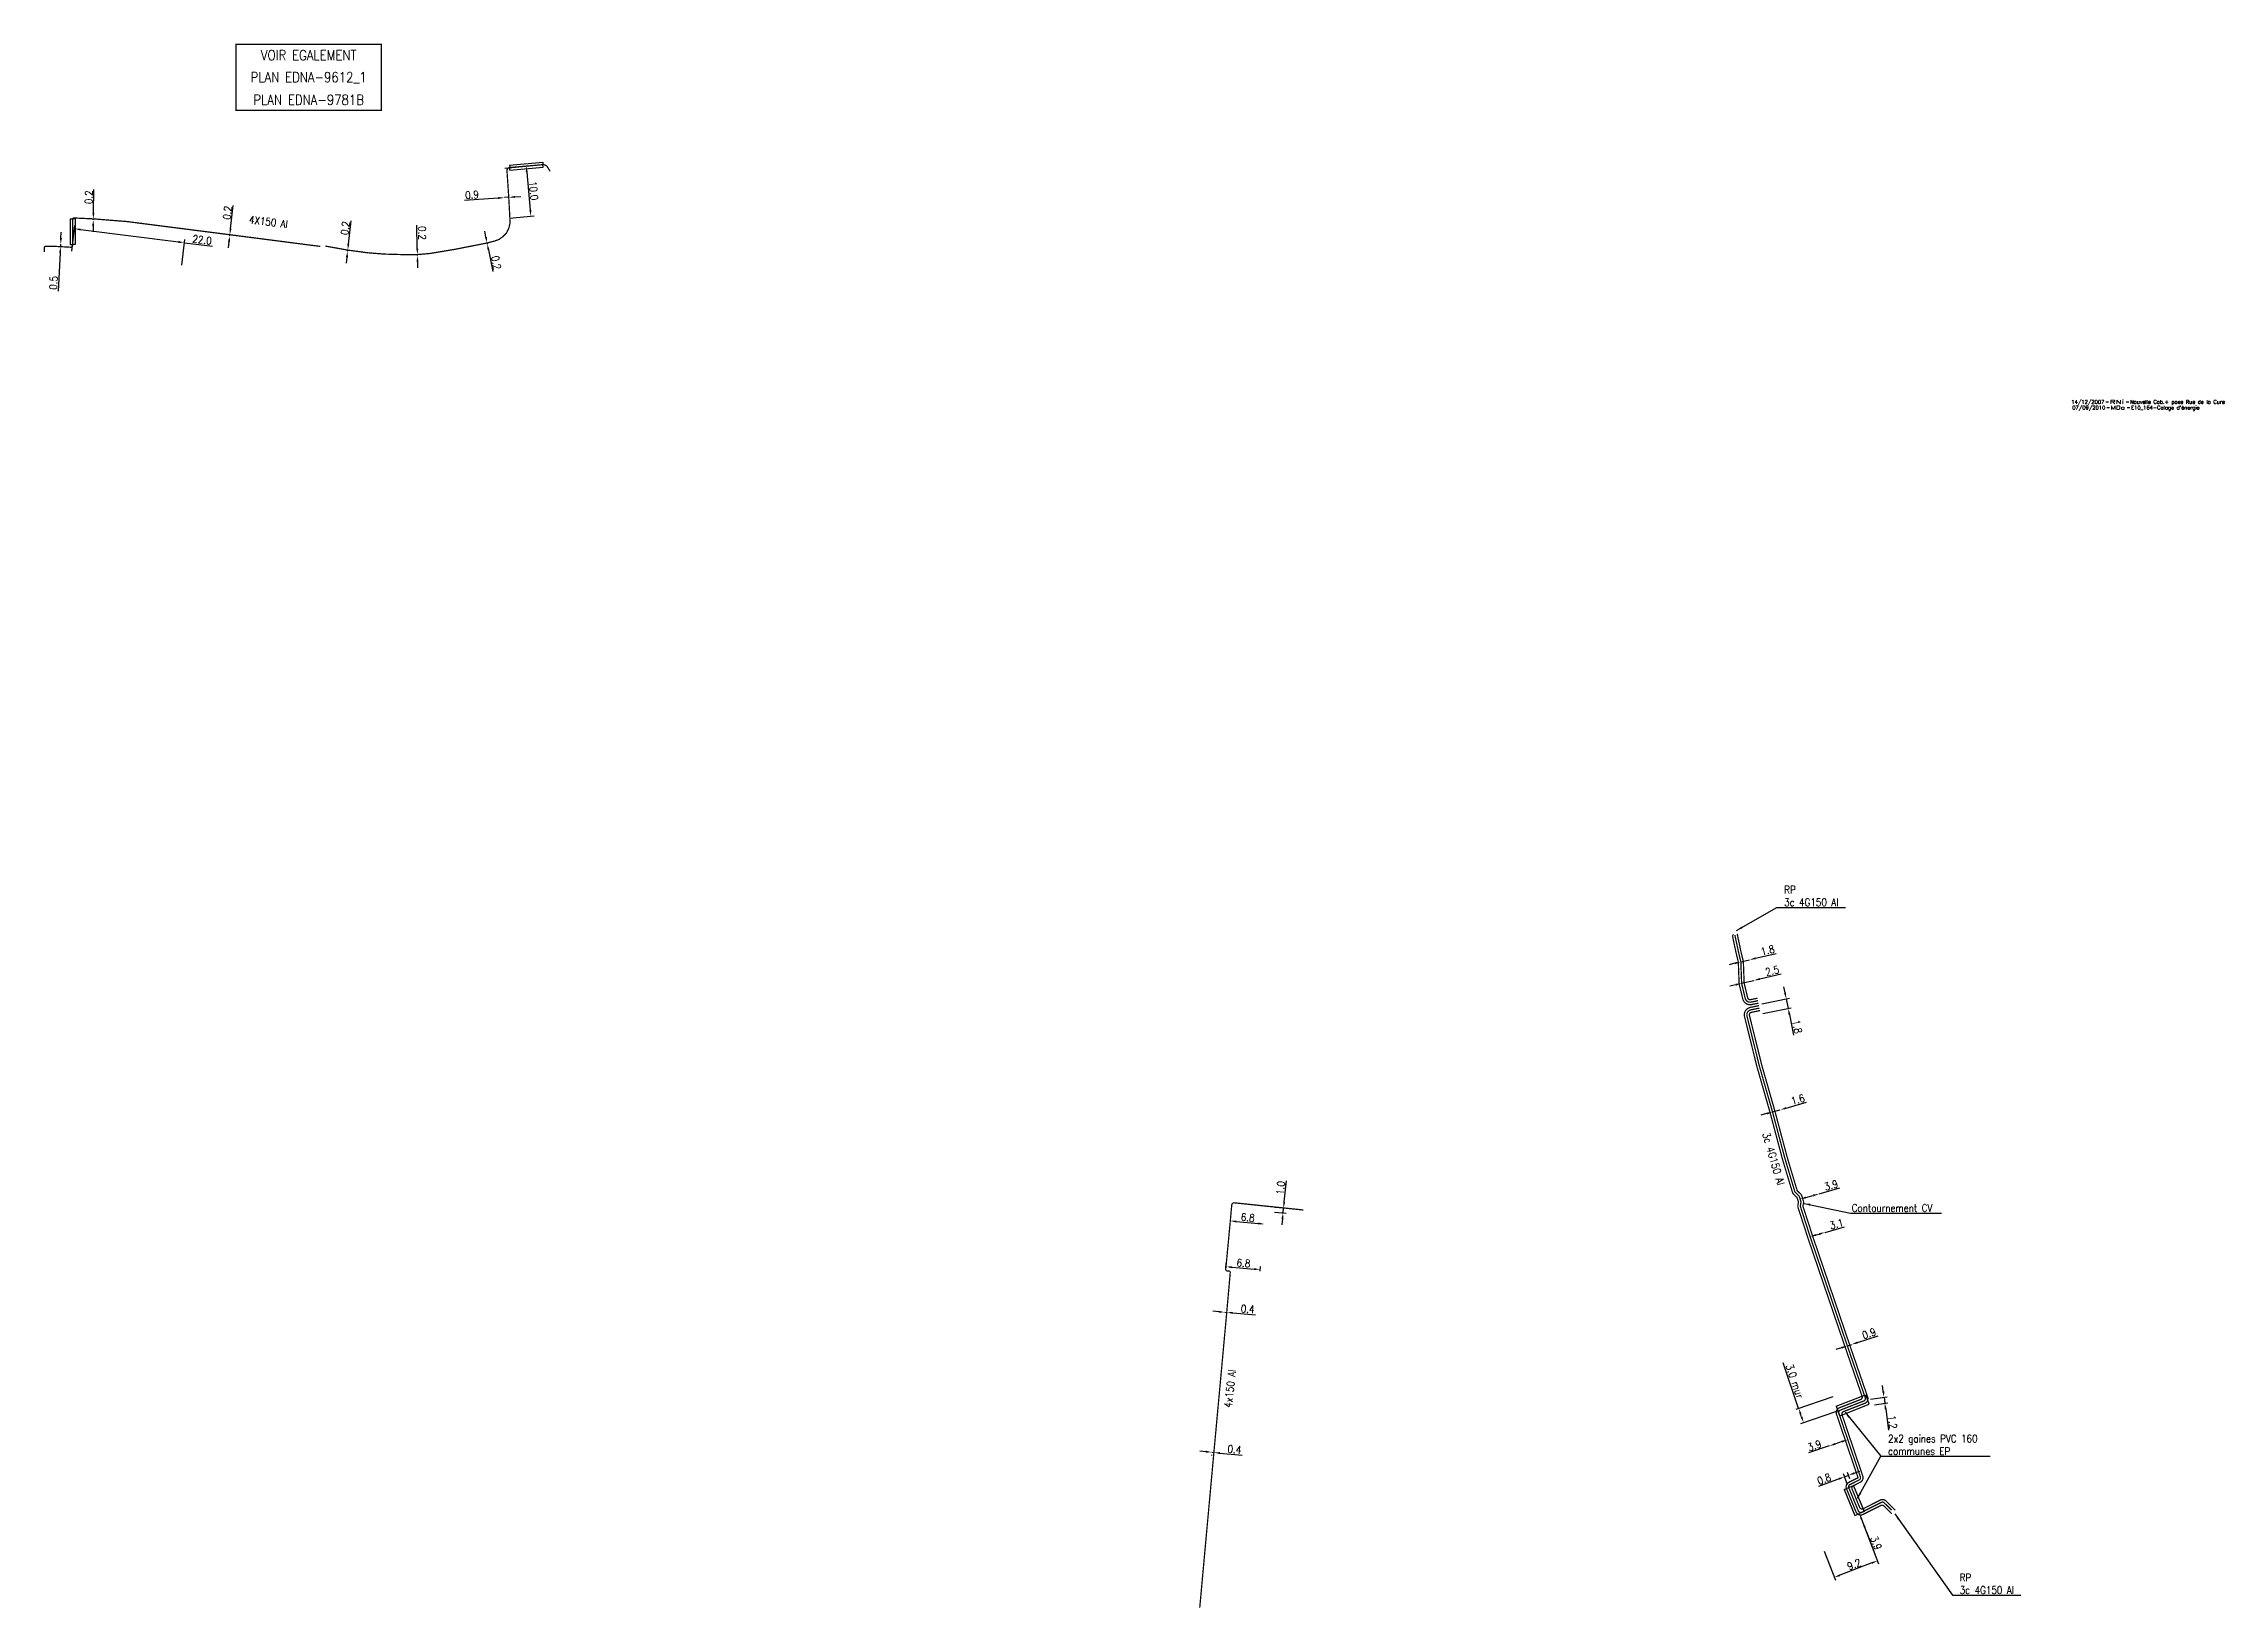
# Model space of a CAD drawing. Header units: millimetres. Extents: x 173000 to 173998, y 130000 to 131000.
# Drawn here: x 173538.2 to 173970.9, y 129999.9 to 130310.5 of the extents above; entities that cross this region are included whole.
import ezdxf
from ezdxf.enums import TextEntityAlignment as Align

# ---------------------------------------------------------------- set-up
doc = ezdxf.new("R2010")
doc.units = ezdxf.units.MM
doc.header["$PDMODE"] = 34
doc.linetypes.add('B_ST_Al', pattern=[2000, 1000, 1000])
doc.layers.get('0').update_dxf_attribs({"linetype": 'CONTINUOUS'})
doc.layers.get('Defpoints').update_dxf_attribs({"linetype": 'CONTINUOUS'})
for name, color, linetype in [('B_100', 3, 'CONTINUOUS'), ('B_110', 1, 'CONTINUOUS'), ('B_400', 7, 'CONTINUOUS'), ('B_900', 7, 'CONTINUOUS')]:
    doc.layers.add(name, color=color, linetype=linetype)
doc.layers.add('B_910', color=7, linetype='CONTINUOUS', plot=False)
doc.styles.get("Standard").update_dxf_attribs({"font": 'romans.shx', "width": 0.85})
doc.dimstyles.get("Standard").update_dxf_attribs({"dimtxt": 1.5, "dimasz": 1.2, "dimexe": 0.625, "dimexo": 0.625, "dimgap": 0.25, "dimtad": 1, "dimdec": 1, "dimzin": 0, "dimdsep": 46, "dimtxsty": 'Standard', "dimcen": -0.5, "dimadec": 0, "dimazin": 0, "dimtfac": 1, "dimtdec": 1, "dimtmove": 0, "dimatfit": 3, "dimfxl": 1, "dimtolj": 1, "dimtzin": 0, "dimarcsym": 0})

# ---------------------------------------------------------------- blocks, each defined once
blk = doc.blocks.new('*D0')
at = {"layer": 'B_110', "color": 0, "linetype": 'Continuous', "lineweight": -2}
for p, q in [((173903.23, 130042.97), (173903.07, 130044.16)), ((173900.72, 130041.42), (173904.01, 130041.87)), ((173901.52, 130040.31), (173904.17, 130040.68)), ((173903.39, 130041.78), (173903.55, 130040.59)), ((173903.72, 130039.4), (173904.29, 130035.25))]:
    blk.add_line(p, q, dxfattribs=at)
at = {"layer": 'B_110', "color": 0, "linetype": 'Continuous'}
for points in [[(173903.43, 130043), (173903.03, 130042.94), (173903.39, 130041.78)], [(173903.92, 130039.43), (173903.52, 130039.38), (173903.55, 130040.59)]]:
    blk.add_solid(points, dxfattribs=at)
at = {"layer": 'Defpoints', "color": 0, "linetype": 'Continuous'}
for p in [(173900.1, 130041.33), (173900.9, 130040.23), (173903.55, 130040.59)]:
    blk.add_point(p, dxfattribs=at)
at = {"layer": 'B_110', "color": 0, "linetype": 'Continuous', "insert": (173905.07, 130036.87), "char_height": 1.5, "attachment_point": 5, "rotation": 277.8088}
blk.add_mtext('\\A1;1.2', dxfattribs=at)
blk = doc.blocks.new('*D1')
at = {"layer": 'B_110', "color": 0, "linetype": 'Continuous', "lineweight": -2}
for p, q in [((173886.45, 130039.59), (173883.38, 130048.61)), ((173893.21, 130041.89), (173885.86, 130039.39)), ((173893.94, 130038.97), (173886.83, 130036.55)), ((173887.03, 130037.89), (173886.84, 130038.45))]:
    blk.add_line(p, q, dxfattribs=at)
at = {"layer": 'B_110', "color": 0, "linetype": 'Continuous'}
for points in [[(173887.03, 130038.52), (173886.65, 130038.39), (173886.45, 130039.59)], [(173887.22, 130037.95), (173886.84, 130037.82), (173887.42, 130036.75)]]:
    blk.add_solid(points, dxfattribs=at)
at = {"layer": 'Defpoints', "color": 0, "linetype": 'Continuous'}
for p in [(173886.45, 130039.59), (173893.8, 130042.09), (173894.53, 130039.17)]:
    blk.add_point(p, dxfattribs=at)
at = {"layer": 'B_110', "color": 0, "linetype": 'Continuous', "insert": (173885.67, 130044.99), "char_height": 1.5, "attachment_point": 5, "rotation": 288.7828}
blk.add_mtext('\\A1;3.0 mur', dxfattribs=at)
blk = doc.blocks.new('*D2')
at = {"layer": 'B_110', "color": 0, "linetype": 'Continuous', "lineweight": -2}
for p, q in [((173898.72, 130018.14), (173902.32, 130008.74)), ((173891.52, 130011.21), (173893.73, 130005.45)), ((173900.98, 130008.9), (173894.63, 130006.46))]:
    blk.add_line(p, q, dxfattribs=at)
at = {"layer": 'B_110', "color": 0, "linetype": 'Continuous'}
for points in [[(173900.91, 130009.08), (173901.05, 130008.71), (173902.1, 130009.33)], [(173894.56, 130006.65), (173894.7, 130006.28), (173893.51, 130006.03)]]:
    blk.add_solid(points, dxfattribs=at)
at = {"layer": 'Defpoints', "color": 0, "linetype": 'Continuous'}
for p in [(173898.5, 130018.72), (173891.3, 130011.79), (173893.51, 130006.03)]:
    blk.add_point(p, dxfattribs=at)
at = {"layer": 'B_110', "color": 0, "linetype": 'Continuous', "insert": (173897.45, 130008.61), "char_height": 1.5, "attachment_point": 5, "rotation": 20.9737}
blk.add_mtext('\\A1;9.2', dxfattribs=at)
blk = doc.blocks.new('*D3')
at = {"layer": 'B_110', "color": 0, "linetype": 'Continuous', "lineweight": -2}
for p, q in [((173898.93, 130017.6), (173899.46, 130016.2)), ((173899.08, 130018.95), (173899.08, 130018.95)), ((173899.89, 130015.08), (173901.43, 130011.06)), ((173900.48, 130015.31), (173900.48, 130015.31))]:
    blk.add_line(p, q, dxfattribs=at)
at = {"layer": 'B_110', "color": 0, "linetype": 'Continuous'}
for points in [[(173899.11, 130017.67), (173898.74, 130017.53), (173898.5, 130018.72)], [(173899.65, 130016.27), (173899.28, 130016.13), (173899.89, 130015.08)]]:
    blk.add_solid(points, dxfattribs=at)
at = {"layer": 'Defpoints', "color": 0, "linetype": 'Continuous'}
for p in [(173898.5, 130018.72), (173899.89, 130015.08), (173899.89, 130015.08)]:
    blk.add_point(p, dxfattribs=at)
at = {"layer": 'B_110', "color": 0, "linetype": 'Continuous', "insert": (173901.81, 130012.87), "char_height": 1.5, "attachment_point": 5, "rotation": 290.9737}
blk.add_mtext('\\A1;3.9', dxfattribs=at)
blk = doc.blocks.new('GIS_MODF')
at = {"color": 0, "linetype": 'Continuous', "flags": 128}
for points in [[(-2.26, -0.01), (-1.76, -0.01)], [(1.76, -0.01), (2.26, -0.01)]]:
    blk.add_lwpolyline(points, dxfattribs=at)
at = {"color": 0, "linetype": 'Continuous'}
blk.add_attdef('DATE', text='', height=0.75, dxfattribs=at).set_placement((-2.58, -0.39), align=Align.RIGHT)
at = {"color": 0, "linetype": 'Continuous', "width": 3.590909}
blk.add_attdef('USER', text='', height=0.75, dxfattribs=at).set_placement((-1.52, -0.39), (1.31, -0.39), align=Align.FIT)
at = {"color": 0, "linetype": 'Continuous'}
blk.add_attdef('DESC', (2.53, -0.39), '', height=0.75, dxfattribs=at)
blk = doc.blocks.new('*D4')
at = {"layer": 'B_100', "color": 0, "linetype": 'Continuous', "lineweight": -2}
for p, q in [((173877.89, 130128.93), (173881.97, 130129.91)), ((173873.81, 130127.95), (173872.64, 130127.67)), ((173874.97, 130128.23), (173876.72, 130128.65))]:
    blk.add_line(p, q, dxfattribs=at)
at = {"layer": 'B_100', "color": 0, "linetype": 'Continuous'}
for points in [[(173873.76, 130128.15), (173873.85, 130127.76), (173874.97, 130128.23)], [(173877.84, 130129.13), (173877.94, 130128.74), (173876.72, 130128.65)]]:
    blk.add_solid(points, dxfattribs=at)
at = {"layer": 'Defpoints', "color": 0, "linetype": 'Continuous'}
for p in [(173874.97, 130128.23), (173876.72, 130128.65), (173876.72, 130128.65)]:
    blk.add_point(p, dxfattribs=at)
at = {"layer": 'B_100', "color": 0, "linetype": 'Continuous', "insert": (173880.28, 130130.53), "char_height": 1.5, "attachment_point": 5, "rotation": 13.472}
blk.add_mtext('\\A1;1.8', dxfattribs=at)
blk = doc.blocks.new('*D5')
at = {"layer": 'B_100', "color": 0, "linetype": 'Continuous', "lineweight": -2}
for p, q in [((173878.73, 130124.83), (173882.98, 130125.85)), ((173873.96, 130123.69), (173872.79, 130123.41)), ((173875.13, 130123.97), (173877.56, 130124.55))]:
    blk.add_line(p, q, dxfattribs=at)
at = {"layer": 'B_100', "color": 0, "linetype": 'Continuous'}
for points in [[(173873.92, 130123.88), (173874.01, 130123.49), (173875.13, 130123.97)], [(173878.68, 130125.02), (173878.77, 130124.63), (173877.56, 130124.55)]]:
    blk.add_solid(points, dxfattribs=at)
at = {"layer": 'Defpoints', "color": 0, "linetype": 'Continuous'}
for p in [(173875.13, 130123.97), (173877.56, 130124.55), (173877.56, 130124.55)]:
    blk.add_point(p, dxfattribs=at)
at = {"layer": 'B_100', "color": 0, "linetype": 'Continuous', "insert": (173881.2, 130126.45), "char_height": 1.5, "attachment_point": 5, "rotation": 13.472}
blk.add_mtext('\\A1;2.5', dxfattribs=at)
blk = doc.blocks.new('*D6')
at = {"layer": 'B_110', "color": 0, "linetype": 'Continuous', "lineweight": -2}
for p, q in [((173883.75, 130122.07), (173883.51, 130123.25)), ((173879.14, 130119.91), (173884.6, 130121.02)), ((173879.34, 130117.95), (173884.99, 130119.1)), ((173883.99, 130120.89), (173884.38, 130118.98)), ((173884.62, 130117.8), (173885.45, 130113.7))]:
    blk.add_line(p, q, dxfattribs=at)
at = {"layer": 'B_110', "color": 0, "linetype": 'Continuous'}
for points in [[(173883.94, 130122.11), (173883.55, 130122.03), (173883.99, 130120.89)], [(173884.81, 130117.84), (173884.42, 130117.76), (173884.38, 130118.98)]]:
    blk.add_solid(points, dxfattribs=at)
at = {"layer": 'Defpoints', "color": 0, "linetype": 'Continuous'}
for p in [(173878.53, 130119.78), (173878.73, 130117.83), (173884.38, 130118.98)]:
    blk.add_point(p, dxfattribs=at)
at = {"layer": 'B_110', "color": 0, "linetype": 'Continuous', "insert": (173886.14, 130115.36), "char_height": 1.5, "attachment_point": 5, "rotation": 281.5185}
blk.add_mtext('\\A1;1.8', dxfattribs=at)
blk = doc.blocks.new('*D7')
at = {"layer": 'B_110', "color": 0, "linetype": 'Continuous', "lineweight": -2}
for p, q in [((173883.95, 130099.2), (173887.98, 130100.35)), ((173880.1, 130098.1), (173878.95, 130097.78)), ((173881.26, 130098.43), (173882.8, 130098.87))]:
    blk.add_line(p, q, dxfattribs=at)
at = {"layer": 'B_110', "color": 0, "linetype": 'Continuous'}
for points in [[(173880.05, 130098.3), (173880.16, 130097.91), (173881.26, 130098.43)], [(173883.9, 130099.39), (173884, 130099.01), (173882.8, 130098.87)]]:
    blk.add_solid(points, dxfattribs=at)
at = {"layer": 'Defpoints', "color": 0, "linetype": 'Continuous'}
for p in [(173881.26, 130098.43), (173882.8, 130098.87), (173882.8, 130098.87)]:
    blk.add_point(p, dxfattribs=at)
at = {"layer": 'B_110', "color": 0, "linetype": 'Continuous', "insert": (173886.27, 130100.9), "char_height": 1.5, "attachment_point": 5, "rotation": 15.9205}
blk.add_mtext('\\A1;1.6', dxfattribs=at)
blk = doc.blocks.new('*D8')
at = {"layer": 'B_110', "color": 0, "linetype": 'Continuous', "lineweight": -2}
for p, q in [((173890.5, 130082.18), (173894.65, 130083.35)), ((173887.9, 130081.46), (173889.34, 130081.86))]:
    blk.add_line(p, q, dxfattribs=at)
at = {"layer": 'B_110', "color": 0, "linetype": 'Continuous'}
for points in [[(173887.85, 130081.65), (173887.95, 130081.26), (173886.74, 130081.13)], [(173889.29, 130082.05), (173889.4, 130081.67), (173890.5, 130082.18)]]:
    blk.add_solid(points, dxfattribs=at)
at = {"layer": 'Defpoints', "color": 0, "linetype": 'Continuous'}
for p in [(173886.74, 130081.13), (173890.5, 130082.18), (173890.5, 130082.18)]:
    blk.add_point(p, dxfattribs=at)
at = {"layer": 'B_110', "color": 0, "linetype": 'Continuous', "insert": (173892.88, 130083.89), "char_height": 1.5, "attachment_point": 5, "rotation": 15.652}
blk.add_mtext('\\A1;3.9', dxfattribs=at)
blk = doc.blocks.new('*D9')
at = {"layer": 'B_110', "color": 0, "linetype": 'Continuous', "lineweight": -2}
for p, q in [((173889.88, 130074.01), (173890.55, 130074.2)), ((173891.71, 130074.53), (173895.57, 130075.61))]:
    blk.add_line(p, q, dxfattribs=at)
at = {"layer": 'B_110', "color": 0, "linetype": 'Continuous'}
for points in [[(173889.83, 130074.21), (173889.93, 130073.82), (173888.72, 130073.69)], [(173890.5, 130074.4), (173890.61, 130074.01), (173891.71, 130074.53)]]:
    blk.add_solid(points, dxfattribs=at)
at = {"layer": 'Defpoints', "color": 0, "linetype": 'Continuous'}
for p in [(173888.72, 130073.69), (173891.71, 130074.53), (173891.71, 130074.53)]:
    blk.add_point(p, dxfattribs=at)
at = {"layer": 'B_110', "color": 0, "linetype": 'Continuous', "insert": (173893.95, 130076.19), "char_height": 1.5, "attachment_point": 5, "rotation": 15.652}
blk.add_mtext('\\A1;3.1', dxfattribs=at)
blk = doc.blocks.new('*D10')
at = {"layer": 'B_110', "color": 0, "linetype": 'Continuous', "lineweight": -2}
for p, q in [((173896.11, 130052), (173896.97, 130052.28)), ((173898.11, 130052.65), (173902.21, 130053.99)), ((173894.97, 130051.62), (173893.83, 130051.25))]:
    blk.add_line(p, q, dxfattribs=at)
at = {"layer": 'B_110', "color": 0, "linetype": 'Continuous'}
for points in [[(173894.91, 130051.81), (173895.03, 130051.43), (173896.11, 130052)], [(173898.05, 130052.84), (173898.17, 130052.46), (173896.97, 130052.28)]]:
    blk.add_solid(points, dxfattribs=at)
at = {"layer": 'Defpoints', "color": 0, "linetype": 'Continuous'}
for p in [(173896.11, 130052), (173896.97, 130052.28), (173896.97, 130052.28)]:
    blk.add_point(p, dxfattribs=at)
at = {"layer": 'B_110', "color": 0, "linetype": 'Continuous', "insert": (173900.42, 130054.45), "char_height": 1.5, "attachment_point": 5, "rotation": 18.0739}
blk.add_mtext('\\A1;0.9', dxfattribs=at)
blk = doc.blocks.new('*D11')
at = {"layer": 'B_110', "color": 0, "linetype": 'Continuous', "lineweight": -2}
for p, q in [((173892.51, 130032.12), (173888.42, 130030.74)), ((173895.06, 130032.99), (173893.64, 130032.51))]:
    blk.add_line(p, q, dxfattribs=at)
at = {"layer": 'B_110', "color": 0, "linetype": 'Continuous'}
for points in [[(173893.58, 130032.7), (173893.71, 130032.32), (173892.51, 130032.12)], [(173895, 130033.18), (173895.13, 130032.8), (173896.2, 130033.37)]]:
    blk.add_solid(points, dxfattribs=at)
at = {"layer": 'Defpoints', "color": 0, "linetype": 'Continuous'}
for p in [(173892.51, 130032.12), (173892.51, 130032.12), (173896.2, 130033.37)]:
    blk.add_point(p, dxfattribs=at)
at = {"layer": 'B_110', "color": 0, "linetype": 'Continuous', "insert": (173889.58, 130032.19), "char_height": 1.5, "attachment_point": 5, "rotation": 18.6988}
blk.add_mtext('\\A1;3.9', dxfattribs=at)
blk = doc.blocks.new('*D12')
at = {"layer": 'B_110', "color": 0, "linetype": 'Continuous', "lineweight": -2}
for p, q in [((173896.17, 130024.43), (173895.36, 130026.6)), ((173896.33, 130026.29), (173895.58, 130026.01)), ((173896.58, 130025.63), (173896.11, 130026.88)), ((173897.46, 130026.71), (173898.58, 130027.13)), ((173894.46, 130025.59), (173890.36, 130024.07))]:
    blk.add_line(p, q, dxfattribs=at)
at = {"layer": 'B_110', "color": 0, "linetype": 'Continuous'}
for points in [[(173894.39, 130025.78), (173894.53, 130025.41), (173895.58, 130026.01)], [(173897.39, 130026.9), (173897.53, 130026.53), (173896.33, 130026.29)]]:
    blk.add_solid(points, dxfattribs=at)
at = {"layer": 'Defpoints', "color": 0, "linetype": 'Continuous'}
for p in [(173896.33, 130026.29), (173896.39, 130023.85), (173896.8, 130025.05)]:
    blk.add_point(p, dxfattribs=at)
at = {"layer": 'B_110', "color": 0, "linetype": 'Continuous', "insert": (173891.5, 130025.56), "char_height": 1.5, "attachment_point": 5, "rotation": 20.4751}
blk.add_mtext('\\A1;0.8', dxfattribs=at)
blk = doc.blocks.new('*D31')
at = {"layer": 'B_110', "color": 0, "linetype": 'Continuous', "lineweight": -2}
for p, q in [((173784.37, 130080.57), (173784.81, 130084.73)), ((173782.47, 130078.55), (173784.76, 130078.31)), ((173782.58, 130079.55), (173784.87, 130079.31)), ((173784.14, 130078.38), (173784.24, 130079.37)), ((173784.01, 130077.19), (173783.89, 130075.99))]:
    blk.add_line(p, q, dxfattribs=at)
at = {"layer": 'B_110', "color": 0, "linetype": 'Continuous'}
for points in [[(173783.82, 130077.21), (173784.21, 130077.16), (173784.14, 130078.38)], [(173784.17, 130080.59), (173784.57, 130080.55), (173784.24, 130079.37)]]:
    blk.add_solid(points, dxfattribs=at)
at = {"layer": 'Defpoints', "color": 0, "linetype": 'Continuous'}
for p in [(173781.85, 130078.62), (173781.95, 130079.61), (173784.14, 130078.38)]:
    blk.add_point(p, dxfattribs=at)
at = {"layer": 'B_110', "color": 0, "linetype": 'Continuous', "insert": (173783.66, 130083.35), "char_height": 1.5, "attachment_point": 5, "rotation": 84.0144}
blk.add_mtext('\\A1;1.0', dxfattribs=at)
blk = doc.blocks.new('*D32')
at = {"layer": 'B_110', "color": 0, "linetype": 'Continuous', "lineweight": -2}
blk.add_line((173774.87, 130076.69), (173779.25, 130076.28), dxfattribs=at)
at = {"layer": 'B_110', "color": 0, "linetype": 'Continuous'}
for points in [[(173774.89, 130076.89), (173774.85, 130076.49), (173773.68, 130076.8)], [(173779.27, 130076.48), (173779.23, 130076.08), (173780.45, 130076.17)]]:
    blk.add_solid(points, dxfattribs=at)
at = {"layer": 'Defpoints', "color": 0, "linetype": 'Continuous'}
for p in [(173773.68, 130076.8), (173780.45, 130076.17), (173780.45, 130076.17)]:
    blk.add_point(p, dxfattribs=at)
at = {"layer": 'B_110', "color": 0, "linetype": 'Continuous', "insert": (173777.15, 130077.48), "char_height": 1.5, "attachment_point": 5, "rotation": 354.7132}
blk.add_mtext('\\A1;6.8', dxfattribs=at)
blk = doc.blocks.new('*D33')
at = {"layer": 'B_110', "color": 0, "linetype": 'Continuous', "lineweight": -2}
for p, q in [((173772.8, 130067.4), (173772.88, 130068.33)), ((173774.02, 130067.61), (173778.41, 130067.24)), ((173779.58, 130066.83), (173779.66, 130067.77))]:
    blk.add_line(p, q, dxfattribs=at)
at = {"layer": 'B_110', "color": 0, "linetype": 'Continuous'}
for points in [[(173774.04, 130067.81), (173774.01, 130067.41), (173772.83, 130067.71)], [(173778.42, 130067.44), (173778.39, 130067.05), (173779.6, 130067.15)]]:
    blk.add_solid(points, dxfattribs=at)
at = {"layer": 'Defpoints', "color": 0, "linetype": 'Continuous'}
for p in [(173772.75, 130066.77), (173779.52, 130066.21), (173779.6, 130067.15)]:
    blk.add_point(p, dxfattribs=at)
at = {"layer": 'B_110', "color": 0, "linetype": 'Continuous', "insert": (173776.3, 130068.42), "char_height": 1.5, "attachment_point": 5, "rotation": 355.2251}
blk.add_mtext('\\A1;6.8', dxfattribs=at)
blk = doc.blocks.new('*D34')
at = {"layer": 'B_110', "color": 0, "linetype": 'Continuous', "lineweight": -2}
for p, q in [((173771.38, 130058.77), (173770.18, 130058.87)), ((173772.57, 130058.67), (173772.97, 130058.64)), ((173774.17, 130058.54), (173778.66, 130058.18))]:
    blk.add_line(p, q, dxfattribs=at)
at = {"layer": 'B_110', "color": 0, "linetype": 'Continuous'}
for points in [[(173771.39, 130058.97), (173771.36, 130058.57), (173772.57, 130058.67)], [(173774.18, 130058.74), (173774.15, 130058.35), (173772.97, 130058.64)]]:
    blk.add_solid(points, dxfattribs=at)
at = {"layer": 'Defpoints', "color": 0, "linetype": 'Continuous'}
for p in [(173772.57, 130058.67), (173772.57, 130058.67), (173772.97, 130058.64)]:
    blk.add_point(p, dxfattribs=at)
at = {"layer": 'B_110', "color": 0, "linetype": 'Continuous', "insert": (173777.13, 130059.31), "char_height": 1.5, "attachment_point": 5, "rotation": 355.3392}
blk.add_mtext('\\A1;0.4', dxfattribs=at)
blk = doc.blocks.new('*D35')
at = {"layer": 'B_110', "color": 0, "linetype": 'Continuous', "lineweight": -2}
for p, q in [((173768.82, 130030.99), (173767.63, 130031.1)), ((173769.97, 130030.34), (173769.96, 130030.25)), ((173770.02, 130030.87), (173770.42, 130030.83)), ((173770.36, 130030.3), (173770.36, 130030.21)), ((173771.61, 130030.71), (173776.02, 130030.28))]:
    blk.add_line(p, q, dxfattribs=at)
at = {"layer": 'B_110', "color": 0, "linetype": 'Continuous'}
for points in [[(173768.84, 130031.19), (173768.8, 130030.79), (173770.02, 130030.87)], [(173771.63, 130030.91), (173771.59, 130030.51), (173770.42, 130030.83)]]:
    blk.add_solid(points, dxfattribs=at)
at = {"layer": 'Defpoints', "color": 0, "linetype": 'Continuous'}
for p in [(173770.02, 130030.87), (173770.03, 130030.96), (173770.43, 130030.92)]:
    blk.add_point(p, dxfattribs=at)
at = {"layer": 'B_110', "color": 0, "linetype": 'Continuous', "insert": (173774.51, 130031.43), "char_height": 1.5, "attachment_point": 5, "rotation": 354.4048}
blk.add_mtext('\\A1;0.4', dxfattribs=at)
blk = doc.blocks.new('*D36')
at = {"layer": 'B_100', "color": 0, "linetype": 'Continuous', "lineweight": -2}
for p, q in [((173628.44, 130279.86), (173621.73, 130279.39)), ((173630.53, 130280.01), (173629.64, 130279.94)), ((173631.73, 130280.09), (173632.93, 130280.17))]:
    blk.add_line(p, q, dxfattribs=at)
at = {"layer": 'B_100', "color": 0, "linetype": 'Continuous'}
for points in [[(173628.43, 130280.06), (173628.45, 130279.66), (173629.64, 130279.94)], [(173631.72, 130280.29), (173631.75, 130279.89), (173630.53, 130280.01)]]:
    blk.add_solid(points, dxfattribs=at)
at = {"layer": 'Defpoints', "color": 0, "linetype": 'Continuous'}
for p in [(173629.64, 130279.94), (173629.64, 130279.94), (173630.53, 130280.01)]:
    blk.add_point(p, dxfattribs=at)
at = {"layer": 'B_100', "color": 0, "linetype": 'Continuous', "insert": (173623.22, 130280.5), "char_height": 1.5, "attachment_point": 5, "rotation": 3.9779}
blk.add_mtext('\\A1;0.9', dxfattribs=at)
blk = doc.blocks.new('*D37')
at = {"layer": 'B_100', "color": 0, "linetype": 'Continuous', "lineweight": -2}
for p, q in [((173629.72, 130285.82), (173634.6, 130286.27)), ((173634.09, 130285.02), (173634.79, 130277.45)), ((173630.65, 130275.86), (173635.53, 130276.32))]:
    blk.add_line(p, q, dxfattribs=at)
at = {"layer": 'B_100', "color": 0, "linetype": 'Continuous'}
for points in [[(173634.28, 130285.04), (173633.89, 130285), (173633.97, 130286.22)], [(173634.99, 130277.47), (173634.59, 130277.44), (173634.9, 130276.26)]]:
    blk.add_solid(points, dxfattribs=at)
at = {"layer": 'Defpoints', "color": 0, "linetype": 'Continuous'}
for p in [(173629.09, 130285.76), (173630.02, 130275.8), (173634.9, 130276.26)]:
    blk.add_point(p, dxfattribs=at)
at = {"layer": 'B_100', "color": 0, "linetype": 'Continuous', "insert": (173635.43, 130281.33), "char_height": 1.5, "attachment_point": 5, "rotation": 275.3365}
blk.add_mtext('\\A1;10.0', dxfattribs=at)
blk = doc.blocks.new('*D38')
at = {"layer": 'B_100', "color": 0, "linetype": 'Continuous', "lineweight": -2}
for p, q in [((173625.99, 130272.11), (173625.76, 130273.29)), ((173626.22, 130270.94), (173626.26, 130270.74)), ((173626.49, 130269.56), (173627.34, 130265.28))]:
    blk.add_line(p, q, dxfattribs=at)
at = {"layer": 'B_100', "color": 0, "linetype": 'Continuous'}
for points in [[(173626.18, 130272.15), (173625.79, 130272.08), (173626.22, 130270.94)], [(173626.69, 130269.6), (173626.3, 130269.53), (173626.26, 130270.74)]]:
    blk.add_solid(points, dxfattribs=at)
at = {"layer": 'Defpoints', "color": 0, "linetype": 'Continuous'}
for p in [(173626.22, 130270.94), (173626.26, 130270.74), (173626.26, 130270.74)]:
    blk.add_point(p, dxfattribs=at)
at = {"layer": 'B_100', "color": 0, "linetype": 'Continuous', "insert": (173628.01, 130267.03), "char_height": 1.5, "attachment_point": 5, "rotation": 281.1819}
blk.add_mtext('\\A1;0.2', dxfattribs=at)
blk = doc.blocks.new('*D39')
at = {"layer": 'B_100', "color": 0, "linetype": 'Continuous', "lineweight": -2}
for p, q in [((173612.37, 130269.84), (173612.3, 130274.5)), ((173612.39, 130268.44), (173612.38, 130268.64)), ((173613.01, 130268.65), (173613.01, 130268.65)), ((173613.01, 130268.45), (173613.01, 130268.45)), ((173612.4, 130267.24), (173612.42, 130266.04))]:
    blk.add_line(p, q, dxfattribs=at)
at = {"layer": 'B_100', "color": 0, "linetype": 'Continuous'}
for points in [[(173612.57, 130269.84), (173612.17, 130269.84), (173612.38, 130268.64)], [(173612.6, 130267.24), (173612.2, 130267.24), (173612.39, 130268.44)]]:
    blk.add_solid(points, dxfattribs=at)
at = {"layer": 'Defpoints', "color": 0, "linetype": 'Continuous'}
for p in [(173612.38, 130268.64), (173612.39, 130268.44), (173612.39, 130268.44)]:
    blk.add_point(p, dxfattribs=at)
at = {"layer": 'B_100', "color": 0, "linetype": 'Continuous', "insert": (173613.32, 130272.93), "char_height": 1.5, "attachment_point": 5, "rotation": 270.7997}
blk.add_mtext('\\A1;0.2', dxfattribs=at)
blk = doc.blocks.new('*D40')
at = {"layer": 'B_100', "color": 0, "linetype": 'Continuous', "lineweight": -2}
for p, q in [((173598.7, 130270.72), (173599.25, 130275.35)), ((173598.54, 130269.33), (173598.56, 130269.53)), ((173598.4, 130268.14), (173598.26, 130266.95))]:
    blk.add_line(p, q, dxfattribs=at)
at = {"layer": 'B_100', "color": 0, "linetype": 'Continuous'}
for points in [[(173598.2, 130268.16), (173598.6, 130268.11), (173598.54, 130269.33)], [(173598.5, 130270.74), (173598.9, 130270.7), (173598.56, 130269.53)]]:
    blk.add_solid(points, dxfattribs=at)
at = {"layer": 'Defpoints', "color": 0, "linetype": 'Continuous'}
for p in [(173598.54, 130269.33), (173598.54, 130269.33), (173598.56, 130269.53)]:
    blk.add_point(p, dxfattribs=at)
at = {"layer": 'B_100', "color": 0, "linetype": 'Continuous', "insert": (173598.07, 130273.89), "char_height": 1.5, "attachment_point": 5, "rotation": 83.2542}
blk.add_mtext('\\A1;0.2', dxfattribs=at)
blk = doc.blocks.new('*D41')
at = {"layer": 'B_100', "color": 0, "linetype": 'Continuous', "lineweight": -2}
for p, q in [((173575.31, 130273.77), (173575.85, 130278.4)), ((173575.14, 130272.38), (173575.17, 130272.58)), ((173575, 130271.19), (173574.86, 130270)), ((173575.76, 130272.31), (173575.76, 130272.31)), ((173575.79, 130272.51), (173575.79, 130272.51))]:
    blk.add_line(p, q, dxfattribs=at)
at = {"layer": 'B_100', "color": 0, "linetype": 'Continuous'}
for points in [[(173575.11, 130273.8), (173575.51, 130273.75), (173575.17, 130272.58)], [(173574.8, 130271.22), (173575.2, 130271.17), (173575.14, 130272.38)]]:
    blk.add_solid(points, dxfattribs=at)
at = {"layer": 'Defpoints', "color": 0, "linetype": 'Continuous'}
for p in [(173575.17, 130272.58), (173575.14, 130272.38), (173575.14, 130272.38)]:
    blk.add_point(p, dxfattribs=at)
at = {"layer": 'B_100', "color": 0, "linetype": 'Continuous', "insert": (173574.68, 130276.94), "char_height": 1.5, "attachment_point": 5, "rotation": 83.2542}
blk.add_mtext('\\A1;0.2', dxfattribs=at)
blk = doc.blocks.new('*D42')
at = {"layer": 'B_100', "color": 0, "linetype": 'Continuous', "lineweight": -2}
for p, q in [((173548.11, 130276.93), (173548.21, 130281.59)), ((173548.05, 130274.33), (173548.03, 130273.13)), ((173548.08, 130275.53), (173548.08, 130275.73))]:
    blk.add_line(p, q, dxfattribs=at)
at = {"layer": 'B_100', "color": 0, "linetype": 'Continuous'}
for points in [[(173547.91, 130276.93), (173548.31, 130276.92), (173548.08, 130275.73)], [(173547.85, 130274.33), (173548.25, 130274.32), (173548.08, 130275.53)]]:
    blk.add_solid(points, dxfattribs=at)
at = {"layer": 'Defpoints', "color": 0, "linetype": 'Continuous'}
for p in [(173548.08, 130275.73), (173548.08, 130275.53), (173548.08, 130275.53)]:
    blk.add_point(p, dxfattribs=at)
at = {"layer": 'B_100', "color": 0, "linetype": 'Continuous', "insert": (173547.17, 130280.02), "char_height": 1.5, "attachment_point": 5, "rotation": 88.7661}
blk.add_mtext('\\A1;0.2', dxfattribs=at)
blk = doc.blocks.new('*D46')
at = {"layer": 'B_100', "color": 0, "linetype": 'Continuous', "lineweight": -2}
for p, q in [((173541.66, 130271.91), (173541.73, 130273.1)), ((173541.5, 130269.01), (173541.08, 130261.39)), ((173541.6, 130270.71), (173541.57, 130270.21))]:
    blk.add_line(p, q, dxfattribs=at)
at = {"layer": 'B_100', "color": 0, "linetype": 'Continuous'}
for points in [[(173541.3, 130269.02), (173541.7, 130269), (173541.57, 130270.21)], [(173541.46, 130271.92), (173541.86, 130271.9), (173541.6, 130270.71)]]:
    blk.add_solid(points, dxfattribs=at)
at = {"layer": 'Defpoints', "color": 0, "linetype": 'Continuous'}
for p in [(173541.57, 130270.21), (173541.6, 130270.71), (173541.6, 130270.71)]:
    blk.add_point(p, dxfattribs=at)
at = {"layer": 'B_100', "color": 0, "linetype": 'Continuous', "insert": (173540.17, 130263.03), "char_height": 1.5, "attachment_point": 5, "rotation": 86.8473}
blk.add_mtext('\\A1;0.5', dxfattribs=at)
blk = doc.blocks.new('*D47')
at = {"layer": 'B_100', "color": 0, "linetype": 'Continuous', "lineweight": -2}
for p, q in [((173543.8, 130269.31), (173544.44, 130274.38)), ((173545.55, 130273.61), (173565, 130271.15)), ((173565.62, 130266.55), (173566.27, 130271.62)), ((173566.19, 130271), (173571.73, 130270.29))]:
    blk.add_line(p, q, dxfattribs=at)
at = {"layer": 'B_100', "color": 0, "linetype": 'Continuous'}
for points in [[(173545.58, 130273.81), (173545.53, 130273.41), (173544.36, 130273.76)], [(173565.02, 130271.34), (173564.97, 130270.95), (173566.19, 130271)]]:
    blk.add_solid(points, dxfattribs=at)
at = {"layer": 'Defpoints', "color": 0, "linetype": 'Continuous'}
for p in [(173543.72, 130268.69), (173566.19, 130271), (173565.55, 130265.93)]:
    blk.add_point(p, dxfattribs=at)
at = {"layer": 'B_100', "color": 0, "linetype": 'Continuous', "insert": (173569.68, 130271.56), "char_height": 1.5, "attachment_point": 5, "rotation": 352.7869}
blk.add_mtext('\\A1;22.0', dxfattribs=at)

msp = doc.modelspace()

# ---------------------------------------------------------------- linework, layer by layer
at = {"layer": 'B_100', "linetype": 'B_ST_Al', "const_width": 0.25, "flags": 128}
for points in [[(173638.71, 130285.17), (173638.22, 130285.98, 0.279181), (173637.24, 130286.49), (173630.7, 130285.91, 0.425035), (173630.16, 130285.24), (173630.51, 130280.02), (173630.73, 130275.88), (173630.74, 130274.83), (173630.55, 130273.95), (173630.25, 130273.32), (173630.08, 130272.95), (173629.39, 130272.24), (173628.6, 130271.66), (173627.71, 130271.33), (173626.22, 130270.94), (173619.77, 130269.67), (173614.89, 130268.86), (173612.38, 130268.64), (173609.66, 130268.63), (173605.75, 130268.74), (173602.41, 130269.01), (173598.56, 130269.53), (173594.11, 130270.33)], [(173543.96, 130270.62), (173543.96, 130270.39, -0.455584), (173543.6, 130270.1), (173541.57, 130270.21), (173539.88, 130270.3), (173538.7, 130270.3, 0.48713), (173538.36, 130269.86), (173538.35, 130269.16)], [(173878.48, 130120.03), (173877.12, 130119.75, -0.404262), (173875.36, 130120.87), (173874.65, 130123.8, -0.049722), (173874.63, 130124), (173874.48, 130128.16), (173874.01, 130130.12), (173873.36, 130133.18, -0.222352), (173873.45, 130133.59), (173873.52, 130133.68)], [(173878.38, 130120.52), (173877.02, 130120.24, -0.404262), (173875.84, 130120.99), (173875.14, 130123.92, -0.049722), (173875.13, 130124.02), (173874.98, 130128.18, 0.049722), (173874.96, 130128.28), (173874.5, 130130.23), (173873.79, 130133.57)], [(173878.28, 130121.01), (173876.92, 130120.73, -0.404262), (173876.33, 130121.1), (173875.63, 130124.03), (173875.48, 130128.2, 0.049722), (173875.45, 130128.4), (173874.98, 130130.34), (173874.25, 130133.8)], [(173878.78, 130118.56), (173877.07, 130118.21, 0.426379), (173876.68, 130117.6), (173879.11, 130107.79), (173881.74, 130098.57), (173884.22, 130089.27), (173886.16, 130082.79), (173886.83, 130082.15, -0.128506), (173887.09, 130081.72), (173887.22, 130081.28), (173887.37, 130080.82, -0.131925), (173887.4, 130080.3), (173887.28, 130079.77), (173889.2, 130073.85), (173896.58, 130052.16), (173900.14, 130041.84, -0.402834), (173899.55, 130040.58), (173895.35, 130038.95, 0.401297), (173895.05, 130038.32), (173899.17, 130026.14, -0.373165), (173898.68, 130024.93), (173897.28, 130024.22, 0.391317), (173897.04, 130023.59), (173898.55, 130019.91, 0.437211), (173899.24, 130019.66), (173900.91, 130020.5), (173902.64, 130021.37, -0.323709), (173903.8, 130021.18), (173905.61, 130019.37)]]:
    msp.add_lwpolyline(points, format="xyb", dxfattribs=at)
at = {"layer": 'B_100', "linetype": 'B_ST_Al', "flags": 128}
msp.add_lwpolyline([(173593.1, 130270.26, 0.25, 0.25, 0), (173575.17, 130272.58, 0.25, 0.25, 0), (173554.72, 130275.2, 0.25, 0.25, 0), (173550.45, 130275.54, 0.25, 0.25, 0), (173548.08, 130275.73, 0.25, 0.25, 0), (173544.61, 130275.89, 0.25, 0.25, 0), (173544.14, 130275.89, 0.25, 0.25, 0.430539), (173544.02, 130275.76, 0.25, 0.25, 0), (173544.01, 130275.7, 0.25, 0.25, 0), (173543.96, 130270.62, 0, 0, 0)], format="xyseb", dxfattribs=at)
at = {"layer": 'B_110', "linetype": 'B_ST_Al', "const_width": 0.25, "flags": 128}
for points in [[(173878.58, 130119.54), (173876.87, 130119.19, 0.426379), (173875.71, 130117.36), (173878.14, 130107.53), (173880.78, 130098.3), (173883.25, 130089), (173885.21, 130082.5, 0.128506), (173885.47, 130082.07), (173886.13, 130081.43), (173886.27, 130080.98), (173886.42, 130080.51), (173886.3, 130079.98, 0.131925), (173886.33, 130079.46), (173888.25, 130073.53), (173895.64, 130051.83), (173899.04, 130041.97, -0.402834), (173898.74, 130041.34), (173894.54, 130039.71, 0.401297), (173893.95, 130038.45), (173898.23, 130025.82), (173896.41, 130024.91, 0.391317), (173895.94, 130023.63), (173897.83, 130019.03, 0.437211), (173899.2, 130018.52), (173901.36, 130019.61), (173902.77, 130020.32, -0.323709), (173903.35, 130020.22), (173904.9, 130018.67)], [(173878.68, 130119.05), (173876.97, 130118.7, 0.426379), (173876.19, 130117.48), (173878.62, 130107.66), (173881.26, 130098.43), (173883.74, 130089.13), (173885.68, 130082.65, 0.128506), (173885.82, 130082.43), (173886.48, 130081.79, -0.128506), (173886.61, 130081.58), (173886.74, 130081.13), (173886.89, 130080.67, -0.131925), (173886.91, 130080.41), (173886.79, 130079.88, 0.131925), (173886.81, 130079.62), (173888.72, 130073.69), (173896.11, 130052), (173899.67, 130041.68, -0.402834), (173899.37, 130041.05), (173894.72, 130039.24, 0.401297), (173894.43, 130038.61), (173898.7, 130025.98, -0.373165), (173898.45, 130025.38), (173896.64, 130024.46, 0.391317), (173896.4, 130023.82), (173898.29, 130019.22, 0.437211), (173898.98, 130018.97), (173901.13, 130020.06), (173902.87, 130020.93, -0.323709), (173903.44, 130020.83), (173904.9, 130019.37)], [(173767.61, 130000), (173770.42, 130030.83), (173772.97, 130058.64), (173773.67, 130066.57, 0.411299), (173773.44, 130066.84), (173772.99, 130066.88, -0.414272), (173772.77, 130067.16), (173772.84, 130067.89), (173773.68, 130076.8), (173773.96, 130079.94, -0.418261), (173774.51, 130080.39), (173788.15, 130078.97)]]:
    msp.add_lwpolyline(points, format="xyb", dxfattribs=at)
at = {"layer": 'B_400', "color": 7, "linetype": 'CONTINUOUS'}
for p, q in [((173630.66, 130286.41), (173637.25, 130286.97)), ((173630.66, 130286.41), (173630.7, 130285.91)), ((173630.74, 130285.41), (173630.7, 130285.91)), ((173630.74, 130285.41), (173637.34, 130285.97)), ((173637.25, 130286.97), (173637.29, 130286.47)), ((173637.34, 130285.97), (173637.29, 130286.47)), ((173543.48, 130275.71), (173543.98, 130275.71)), ((173543.48, 130275.71), (173543.5, 130270.63)), ((173544.48, 130275.71), (173543.98, 130275.71)), ((173544.48, 130275.71), (173544.5, 130270.63)), ((173543.5, 130270.63), (173544, 130270.63)), ((173544.5, 130270.63), (173544, 130270.63)), ((173893.89, 130040), (173899.74, 130042.26)), ((173893.89, 130040), (173894.25, 130039.07)), ((173894.61, 130038.13), (173894.25, 130039.07)), ((173894.61, 130038.13), (173900.46, 130040.4)), ((173899.74, 130042.26), (173900.1, 130041.33)), ((173900.46, 130040.4), (173900.1, 130041.33)), ((173895.47, 130023.47), (173896.39, 130023.85)), ((173895.47, 130023.47), (173897.57, 130018.34)), ((173897.32, 130024.22), (173896.39, 130023.85)), ((173897.32, 130024.22), (173899.42, 130019.1)), ((173897.57, 130018.34), (173898.5, 130018.72)), ((173899.42, 130019.1), (173898.5, 130018.72))]:
    msp.add_line(p, q, dxfattribs=at)
at = {"layer": 'B_900', "const_width": 0.25}
msp.add_lwpolyline([(173576.39, 130310.4), (173605.23, 130310.4), (173605.23, 130297.28), (173576.39, 130297.28)], close=True, dxfattribs=at)

# ---------------------------------------------------------------- block references
at = {"layer": 'B_910'}
ref = msp.add_blockref('GIS_MODF', (173949.68, 130239.41), dxfattribs=at)
ref.add_attrib('DATE', '14/12/2007', dxfattribs={"layer": '0', "color": 0, "linetype": 'Continuous', "height": 0.75}).set_placement((173947.1, 130239.02), align=Align.RIGHT)
ref.add_attrib('USER', 'RNi', dxfattribs={"layer": '0', "color": 0, "linetype": 'Continuous', "height": 0.75, "width": 1.645833}).set_placement((173948.17, 130239.02), (173950.99, 130239.02), align=Align.FIT)
ref.add_attrib('DESC', 'Nouvelle Cab.+ pose Rue de la Cure ', (173952.21, 130239.02), dxfattribs={"layer": '0', "color": 0, "linetype": 'Continuous', "height": 0.75})
ref = msp.add_blockref('GIS_MODF', (173949.87, 130238.27), dxfattribs=at)
ref.add_attrib('DATE', '07/09/2010', dxfattribs={"layer": '0', "color": 0, "linetype": 'Continuous', "height": 0.75}).set_placement((173947.29, 130237.88), align=Align.RIGHT)
ref.add_attrib('USER', 'MDa', dxfattribs={"layer": '0', "color": 0, "linetype": 'Continuous', "height": 0.75, "width": 1.316667}).set_placement((173948.35, 130237.88), (173951.18, 130237.88), align=Align.FIT)
ref.add_attrib('DESC', "E10_164-Calage d'énergie", (173952.4, 130237.88), dxfattribs={"layer": '0', "color": 0, "linetype": 'Continuous', "height": 0.75})

# ---------------------------------------------------------------- texts
at = {"layer": 'B_100', "linetype": 'B_ST_Al', "insert": (173579.07, 130276.35), "char_height": 1.5, "attachment_point": 1, "rotation": 352.8773}
msp.add_mtext('4X150 Al', dxfattribs=at)
at = {"layer": 'B_100', "insert": (173883.58, 130139.3), "char_height": 1.5, "attachment_point": 7}
msp.add_mtext('RP\\P3c 4G150 Al', dxfattribs=at)
at = {"layer": 'B_110', "width": 0.85}
msp.add_text('3c 4G150 Al', height=1.5, rotation=286.2984, dxfattribs=at).set_placement((173881.44, 130089.13), align=Align.MIDDLE)
at = {"layer": 'B_110', "char_height": 1.5, "attachment_point": 7}
for s, insert in [('Contournement CV', (173896.97, 130078.62)), ('RP\\P3c 4G150 Al', (173918.4, 130002.76))]:
    msp.add_mtext(s, dxfattribs=dict(at, insert=insert))
at = {"layer": 'B_110', "linetype": 'B_ST_Al', "insert": (173772.46, 130039.81), "char_height": 1.5, "attachment_point": 1, "rotation": 83.6013}
msp.add_mtext('4x150 Al', dxfattribs=at)
at = {"layer": 'B_400', "insert": (173904.19, 130030.33), "char_height": 1.5, "attachment_point": 7}
msp.add_mtext('2x2 gaines PVC 160\\Pcommunes EP', dxfattribs=at)
at = {"layer": 'B_900', "width": 0.85}
for s, p in [('VOIR EGALEMENT', (173590.81, 130307.23)), ('PLAN EDNA-9612_1', (173590.81, 130302.86)), ('PLAN EDNA-9781B', (173590.81, 130298.35))]:
    msp.add_text(s, height=2, dxfattribs=at).set_placement(p, align=Align.CENTER)

# ---------------------------------------------------------------- dimensions: what is measured, and where the dimension line sits
at = {"layer": 'B_100', "linetype": 'Continuous'}
dim = msp.add_aligned_dim(p1=(173629.09, 130285.76), p2=(173630.02, 130275.8), distance=4.9, dimstyle='Standard', dxfattribs=at)
dim.commit()
dim.dimension.update_dxf_attribs({"geometry": '*D37', "text_midpoint": (173635.43, 130281.33)})
for base, p1, p2, angle, picture, middle, dimtype in [((173548.08, 130275.53), (173548.08, 130275.73), (173548.08, 130275.53), 268.7661, '*D42', (173548.17, 130280), 161), ((173629.64, 130279.94), (173630.53, 130280.01), (173629.64, 130279.94), 183.9779, '*D36', (173623.28, 130279.5), 161), ((173575.14, 130272.38), (173575.17, 130272.58), (173575.14, 130272.38), 263.2542, '*D41', (173575.67, 130276.83), 161), ((173541.6, 130270.71), (173541.57, 130270.21), (173541.6, 130270.71), 86.8473, '*D46', (173541.17, 130262.97), 161), ((173566.19, 130271), (173543.72, 130268.69), (173565.55, 130265.93), 352.7869, '*D47', (173569.55, 130270.57), 161), ((173598.54, 130269.33), (173598.56, 130269.53), (173598.54, 130269.33), 263.2542, '*D40', (173599.06, 130273.77), 161), ((173612.39, 130268.44), (173612.38, 130268.64), (173612.39, 130268.44), 270.7997, '*D39', (173612.32, 130272.91), 161), ((173626.26, 130270.74), (173626.22, 130270.94), (173626.26, 130270.74), 281.1819, '*D38', (173627.03, 130266.83), 161), ((173876.72, 130128.65), (173874.97, 130128.23), (173876.72, 130128.65), 193.472, '*D4', (173880.51, 130129.56), 160), ((173877.56, 130124.55), (173875.13, 130123.97), (173877.56, 130124.55), 193.472, '*D5', (173881.44, 130125.48), 160)]:
    dim = msp.add_linear_dim(base=base, p1=p1, p2=p2, angle=angle, dimstyle='Standard', dxfattribs=at)
    dim.commit()
    dim.dimension.update_dxf_attribs({"geometry": picture, "text_midpoint": middle, "dimtype": dimtype})
at = {"layer": 'B_110', "linetype": 'Continuous'}
for base, p1, p2, angle, text, picture, middle in [((173884.38, 130118.98), (173878.53, 130119.78), (173878.73, 130117.83), 101.5185, '1.8', '*D6', (173885.16, 130115.16)), ((173886.45, 130039.59), (173894.53, 130039.17), (173893.8, 130042.09), 288.7828, '<> mur', '*D1', (173884.72, 130044.67))]:
    dim = msp.add_linear_dim(base=base, p1=p1, p2=p2, angle=angle, text=text, dimstyle='Standard', dxfattribs=at)
    dim.commit()
    dim.dimension.update_dxf_attribs({"geometry": picture, "text_midpoint": middle, "dimtype": 160})
for base, p1, p2, angle, picture, middle, dimtype in [((173882.8, 130098.87), (173881.26, 130098.43), (173882.8, 130098.87), 195.9205, '*D7', (173886.54, 130099.94), 160), ((173784.14, 130078.38), (173781.95, 130079.61), (173781.85, 130078.62), 264.0144, '*D31', (173784.65, 130083.25), 161), ((173890.5, 130082.18), (173886.74, 130081.13), (173890.5, 130082.18), 195.652, '*D8', (173893.15, 130082.93), 160), ((173780.45, 130076.17), (173773.68, 130076.8), (173780.45, 130076.17), 354.7132, '*D32', (173777.06, 130076.49), 161), ((173891.71, 130074.53), (173888.72, 130073.69), (173891.71, 130074.53), 195.652, '*D9', (173894.22, 130075.23), 160), ((173779.6, 130067.15), (173772.75, 130066.77), (173779.52, 130066.21), 355.2251, '*D33', (173776.22, 130067.43), 161), ((173772.57, 130058.67), (173772.97, 130058.64), (173772.57, 130058.67), 175.3392, '*D34', (173777.05, 130058.31), 161), ((173896.97, 130052.28), (173896.11, 130052), (173896.97, 130052.28), 198.0739, '*D10', (173900.73, 130053.5), 160), ((173903.55, 130040.59), (173900.1, 130041.33), (173900.9, 130040.23), 97.8088, '*D0', (173904.08, 130036.74), 160), ((173770.02, 130030.87), (173770.43, 130030.92), (173770.03, 130030.96), 174.4048, '*D35', (173774.41, 130030.44), 161), ((173892.51, 130032.12), (173896.2, 130033.37), (173892.51, 130032.12), 18.6988, '*D11', (173889.9, 130031.24), 160), ((173896.33, 130026.29), (173896.39, 130023.85), (173896.8, 130025.05), 200.4751, '*D12', (173891.85, 130024.62), 160), ((173893.51, 130006.03), (173898.5, 130018.72), (173891.3, 130011.79), 20.9737, '*D2', (173897.8, 130007.68), 160), ((173899.89, 130015.08), (173898.5, 130018.72), (173899.89, 130015.08), 110.9737, '*D3', (173900.88, 130012.51), 160)]:
    dim = msp.add_linear_dim(base=base, p1=p1, p2=p2, angle=angle, dimstyle='Standard', dxfattribs=at)
    dim.commit()
    dim.dimension.update_dxf_attribs({"geometry": picture, "text_midpoint": middle, "dimtype": dimtype})

# ---------------------------------------------------------------- leaders
at = {"layer": 'B_100', "annotation_type": 0, "has_hookline": 1, "hookline_direction": 0, "text_width": 12.14}
msp.add_leader([(173874.14, 130134.46), (173882.13, 130139.05), (173883.33, 130139.05)], dimstyle='Standard', dxfattribs=at)
at = {"layer": 'B_110', "annotation_type": 0, "has_hookline": 1, "hookline_direction": 0}
for points, text_width in [([(173887.57, 130080.25), (173896.72, 130078.37)], 17.85), ([(173905.55, 130018.62), (173916.95, 130002.51), (173918.15, 130002.51)], 12.14)]:
    msp.add_leader(points, dimstyle='Standard', dxfattribs=dict(at, text_width=text_width))
at = {"layer": 'B_400'}
msp.add_leader([(173895.67, 130038.81), (173902.74, 130030.08)], dimstyle='Standard', dxfattribs=at)
at = {"layer": 'B_400', "annotation_type": 0, "has_hookline": 1, "hookline_direction": 0, "text_width": 20.28}
msp.add_leader([(173898.14, 130021.74), (173902.74, 130030.08), (173903.94, 130030.08)], dimstyle='Standard', dxfattribs=at)

doc.saveas('drawing.dxf')
